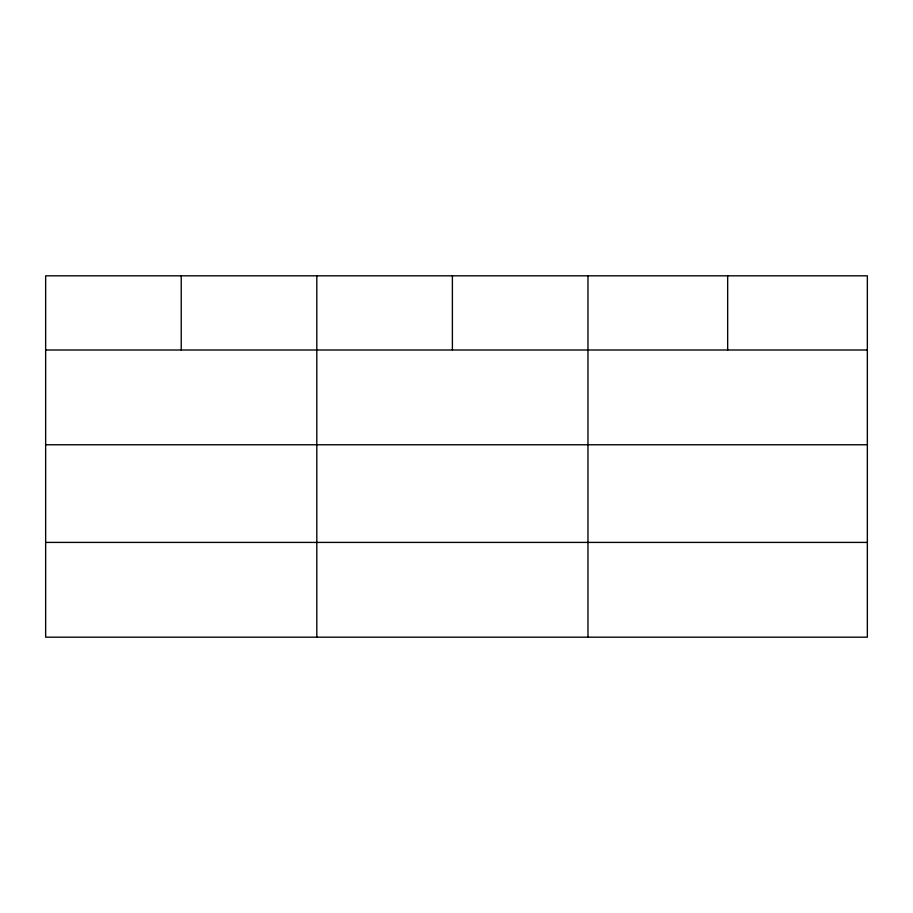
<?xml version="1.0" encoding="UTF-8"?>
<svg xmlns="http://www.w3.org/2000/svg" width="913" height="913" viewBox="0 0 913 913"><rect width="100%" height="100%" fill="white"/><g stroke="black" fill="none" stroke-linecap="round" stroke-linejoin="round"><path stroke-width="1.37" d="M867.35 444.768L867.35 275.817L45.65 275.817L45.65 637.183L867.35 637.183L867.35 444.768L45.65 444.768M45.65 349.999L867.35 349.999M45.65 542.413L867.35 542.413M727.661 275.817L727.661 349.999M587.972 275.817L587.972 637.183M452.392 275.817L452.392 349.999M316.811 275.817L316.811 637.183M181.231 275.817L181.231 349.999"/></g></svg>
